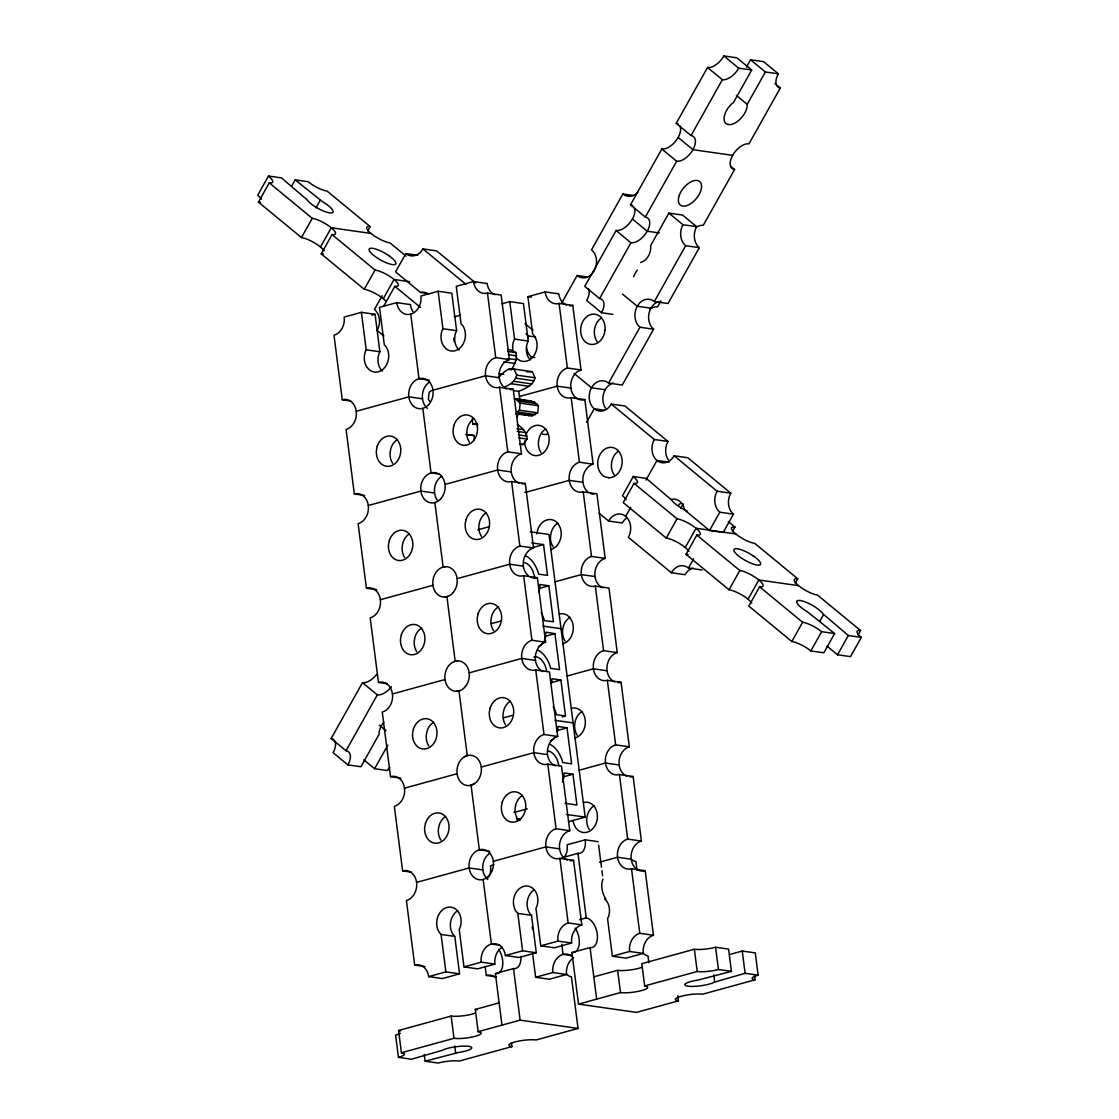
<?xml version="1.0" encoding="UTF-8"?>
<svg xmlns="http://www.w3.org/2000/svg" width="1119" height="1119" viewBox="0 0 1119 1119"><rect width="100%" height="100%" fill="white"/><g stroke="black" fill="none" stroke-linecap="round" stroke-linejoin="round"><path stroke-width="1.5" d="M474.204 440.564L474.218 435.431L465.714 434.41M678.142 137.469L692.969 149.694L732.651 155.359A15.26 8.295 -50.5 0 1 748.975 143.833L780.307 87.981A15.26 8.295 -50.5 0 1 778.376 73.84L765.382 71.98L747.212 104.361L747.156 106.613A15.26 8.295 -50.5 0 1 735.379 122.824A15.26 8.295 -50.5 0 1 724.119 119.803L724.203 116.908A15.26 8.295 -50.5 0 1 731.504 104.095L733.518 102.444L751.702 70.021L736.861 57.81L723.867 55.95A15.26 8.295 -50.5 0 1 707.544 67.49L676.212 123.328L691.052 135.553A15.26 8.295 -50.5 0 1 692.969 149.694A15.26 8.295 -50.5 0 1 676.645 161.22L645.327 217.072A15.26 8.295 -50.5 0 1 647.244 231.213A15.26 8.295 -50.5 0 1 630.92 242.753L599.602 298.591A15.26 8.295 -50.5 0 1 601.518 312.733L612.89 314.369M511.998 369.27L516.307 359.731L516.083 352.639L510.921 349.981L507.606 349.506M551.667 683.122L552.003 678.729L560.899 680.002L565.501 715.992L562.172 716.901M535.358 414.589L517.104 411.974L519.426 410.239L520.181 403.134L515.831 399.217L534.071 401.833L538.435 405.735L537.666 412.841L532.294 415.722L515.873 413.974M557.416 731.574L558.101 726.413L567.025 727.854L571.627 763.843L562.703 762.557L562.172 760.43A22.884 13.064 74.6 0 0 549.961 744.387M536.854 533.875L537.638 529.972A15.26 12.169 -81.9 0 1 558.605 524.531L560.241 527.818A15.26 12.169 -81.9 0 1 550.758 549.569M517.02 417.527L518.265 413.722M503.466 387.3C509.341 385.258 515.258 381.621 516.74 375.145L514.013 369.102C507.522 367.256 502.809 373.284 498.822 377.341M513.747 390.629L518.726 391.342C525.273 388.531 533.287 385.593 534.994 377.746L532.266 371.704L526.727 371.886M603.001 879.142L602.26 881.073A15.26 8.714 74.6 0 0 604.05 895.885L605.883 899.2M422.492 398.812L408.813 396.853L356.248 411.288A15.26 12.169 -81.9 0 0 342.26 399.763L333.994 335.224A15.26 12.169 -81.9 0 0 344.176 317.069L361.395 312.341L366.193 349.799L365.13 352.233A15.26 12.169 -81.9 0 0 366.878 367.116L369.172 369.704A15.26 12.169 -81.9 0 0 386.293 365.256L387.845 361.675A15.26 12.169 -81.9 0 0 386.097 346.806L384.307 344.792L379.523 307.361L396.741 302.634L410.421 304.592A15.26 12.169 -81.9 0 0 412.995 311.558M361.395 312.341L375.075 314.299L379.873 351.758L378.809 354.191A15.26 12.169 -81.9 0 0 380.572 369.074L382.348 371.088M429.248 380.166L418.996 378.698L410.729 314.145A15.26 12.169 -81.9 0 0 420.912 295.989L438.13 291.262L442.928 328.734L441.865 331.168A15.26 12.169 -81.9 0 0 443.614 346.051L445.908 348.624A15.26 12.169 -81.9 0 0 463.028 344.19L464.581 340.61A15.26 12.169 -81.9 0 0 462.832 325.727L461.042 323.713L456.258 286.282L473.477 281.554L487.157 283.513A15.26 12.169 -81.9 0 0 494.85 294.703M438.13 291.262L451.81 293.22L456.608 330.678L455.545 333.126A15.26 12.169 -81.9 0 0 457.307 347.995L459.084 350.009M501.927 303.781L509.76 301.626L514.558 339.099L513.495 341.533A15.26 12.169 -81.9 0 0 513.243 351.925M509.76 301.626L523.44 303.585L528.238 341.057L527.175 343.491A15.26 12.169 -81.9 0 0 528.937 358.36M291.835 185.768L295.164 179.851L322.51 201.7A15.26 4.028 29.3 0 1 332.511 209.854L333.154 211.351A15.26 4.028 29.3 0 1 320.426 209.659L316.915 207.77A15.26 4.028 29.3 0 1 306.914 199.616L281.47 177.893L268.476 176.033L257.678 195.293A15.26 4.028 29.3 0 1 261.398 199.196M324.188 250.922A15.26 4.028 29.3 0 0 301.459 237.564L258.447 202.133L269.245 182.873A15.26 4.028 29.3 0 0 268.476 176.033M315.978 207.826L320.132 200.413M301.459 237.564L312.257 218.317L269.245 182.873M320.468 247.019L331.266 227.758L370.962 233.437A15.26 4.028 29.3 0 0 389.971 242.879L406.099 256.167M385.509 300.801A15.26 4.028 29.3 0 0 364.248 289.289L321.237 253.859L332.035 234.598A15.26 4.028 29.3 0 0 331.266 227.758A15.26 4.028 29.3 0 0 312.257 218.317M367.703 231.032L370.193 226.584L327.168 191.153A15.26 4.028 29.3 0 1 308.159 181.712L295.164 179.851M364.248 289.289L375.061 270.029L332.035 234.598M382.194 295.71L374.487 309.431A15.26 12.169 -81.9 0 1 377.173 330.413L383.901 335.952M475.575 282.953L436.592 250.852L422.912 248.894A15.26 12.169 -81.9 0 1 405.819 253.579L395.553 271.875L420.52 292.451L427.36 293.416M383.271 298.745L394.07 279.484L409.596 281.708M384.027 305.585L394.839 286.324A15.26 4.028 29.3 0 0 394.07 279.484A15.26 4.028 29.3 0 0 375.061 270.029M529.707 360.052L531.399 357.031A15.26 12.169 -81.9 0 1 526.517 347.519M561.892 302.676L577.124 275.512A15.26 12.169 -81.9 0 0 594.217 270.812A15.26 12.169 -81.9 0 0 591.531 249.831L622.849 193.993A15.26 12.169 -81.9 0 0 637.746 192.342M383.789 722.231A15.26 8.295 -50.5 0 0 379.145 732.106L379.075 734.358L360.919 766.739L347.911 764.892L333.084 752.667A15.26 8.295 -50.5 0 0 331.154 738.526L362.486 682.674A15.26 8.295 -50.5 0 0 376.627 674.421M634.095 207.225A15.26 8.295 -50.5 0 1 630.235 222.275A15.26 8.295 -50.5 0 1 616.093 230.528L584.761 286.38L599.602 298.591M645.327 217.072L630.487 204.847L661.819 149.009A15.26 8.295 -50.5 0 0 675.96 140.756A15.26 8.295 -50.5 0 0 679.82 125.706M347.911 764.892A15.26 8.295 -50.5 0 0 345.995 750.751L377.313 694.899A15.26 8.295 -50.5 0 0 391.468 686.646M691.052 135.553L722.37 79.701A15.26 8.295 -50.5 0 0 738.694 68.175L751.702 70.021M746.415 67.126L750.555 59.769L763.55 61.629L778.376 73.84M622.444 294.073L637.243 306.256A15.26 12.169 -81.9 0 1 654.321 301.557L668.015 303.515L699.333 247.663A15.26 12.169 -81.9 0 1 696.647 226.681L682.562 215.072L668.868 213.114L650.685 245.537L650.768 248.222A15.26 12.169 -81.9 0 1 643.691 261.161L640.641 262.573M363.815 759.815L374.599 768.697L387.817 745.128M586.58 422.339L594.203 408.757A15.26 12.169 -81.9 0 1 591.517 387.775L574.033 373.382M605.197 389.734L591.517 387.775A15.26 12.169 -81.9 0 1 608.596 383.076L639.928 327.238A15.26 12.169 -81.9 0 1 637.243 306.256L650.922 308.201M654.321 301.557L685.653 245.704A15.26 12.169 -81.9 0 1 682.968 224.723L668.868 213.114M660.909 300.843L657.524 306.872A15.26 8.295 -50.5 0 0 649.985 309.04M732.651 155.359A15.26 8.295 -50.5 0 0 734.582 169.501L703.25 225.353A15.26 8.295 -50.5 0 0 695.71 227.521M658.909 301.515A15.26 12.169 -81.9 0 0 648.922 313.74A15.26 12.169 -81.9 0 0 653.608 329.196L622.29 385.034L608.596 383.076M687.528 511.215A15.26 4.028 29.3 0 1 685.206 510.138L681.695 508.264A15.26 4.028 29.3 0 1 671.694 500.095L646.25 478.386L633.256 476.526L622.458 495.787A15.26 4.028 29.3 0 1 626.178 499.675M633.256 476.526A15.26 4.028 29.3 0 1 634.025 483.366L623.227 502.627L666.239 538.057A15.26 4.028 29.3 0 1 688.968 551.401M693.053 568.004A15.26 12.169 -81.9 0 0 685.066 574.704L671.372 572.746L628.36 537.316A15.26 12.169 -81.9 0 0 625.675 516.335L630.752 507.271M645.985 480.107L656.993 460.482A15.26 12.169 -81.9 0 1 654.307 439.501L611.296 404.071A15.26 12.169 -81.9 0 1 594.203 408.757L604.47 410.225M680.758 508.306L683.247 503.872M666.239 538.057L677.037 518.796L634.025 483.366M685.248 547.499L696.046 528.252L735.729 533.917A15.26 4.028 29.3 0 0 754.752 543.372L797.763 578.803A15.26 4.028 29.3 0 0 798.532 585.643A15.26 4.028 29.3 0 0 817.541 595.098L860.553 630.529A15.26 4.028 29.3 0 0 861.322 637.368L850.524 656.629L837.53 654.769L827.025 646.111M751.772 603.127A15.26 4.028 29.3 0 0 729.029 589.783L686.017 554.353L696.815 535.092A15.26 4.028 29.3 0 0 696.046 528.252A15.26 4.028 29.3 0 0 677.037 518.796M671.372 572.746A15.26 12.169 -81.9 0 1 688.465 568.046L693.598 558.899M670.687 499.466L673.876 499.074A15.26 12.169 -81.9 0 1 683.849 507.061L684.59 509.956L709.53 530.504L719.797 512.208A15.26 12.169 -81.9 0 1 717.097 491.227L674.086 455.783A15.26 12.169 -81.9 0 1 656.993 460.482L668.966 462.189M674.086 455.783L687.765 457.741L730.791 493.171A15.26 12.169 -81.9 0 0 733.477 514.167L723.21 532.462L709.53 530.504M732.469 531.525L734.973 527.077L728.245 521.538M729.029 589.783L739.827 570.522L696.815 535.092M748.038 599.224L758.85 579.978L798.532 585.643M739.827 570.522A15.26 4.028 29.3 0 1 758.85 579.978A15.26 4.028 29.3 0 1 759.605 586.818L748.807 606.078L791.832 641.509A15.26 4.028 29.3 0 1 810.841 650.95L823.836 652.811L834.634 633.55L807.289 611.701A15.26 4.028 29.3 0 1 797.287 603.547L796.644 602.05A15.26 4.028 29.3 0 1 807.638 602.931A15.26 4.028 29.3 0 1 822.885 613.799L848.328 635.508L861.322 637.368M795.273 583.251L797.763 578.803M791.832 641.509L802.631 622.248L759.605 586.818M820.059 620.891L823.374 614.96M810.841 650.95L821.64 631.703L834.634 633.55M837.53 654.769L848.328 635.508M858.063 634.977L860.553 630.529M520.503 444.299L523.105 444.523L527.063 439.054C527.217 432.535 522.377 427.71 517.3 424.367M729.42 954.577L742.261 951.052L755.269 952.898L758.122 975.167L745.114 973.306L713.922 982.286A15.26 3.021 -7.3 0 1 701.949 985.615L697.99 986.105A15.26 3.021 -7.3 0 1 684.772 984.734A15.26 3.021 -7.3 0 1 697.864 980.104L731.434 971.348L728.581 949.094L715.587 947.234A15.26 3.021 -7.3 0 1 694.367 949.248L641.802 963.683L644.656 985.937A15.26 3.021 -7.3 0 1 641.691 990.553A15.26 3.021 -7.3 0 1 620.486 992.567L578.523 1004.107L571.921 952.549A15.26 8.714 74.6 0 0 579.18 944.59A15.26 8.714 74.6 0 0 575.124 928.141M601.449 317.866L598.749 320.188A15.26 12.169 -81.9 0 0 597.126 341.673M431.458 390.601L429.137 392.349L428.367 399.455L430.046 401.525M464.371 756.724L467.448 755.423M470.861 785.202L473.938 783.887M371.942 315.152L375.075 314.299M454.286 316.873L460.538 315.152M517.034 358.43L517.538 358.989A15.26 12.169 -81.9 0 0 534.658 354.555L536.225 350.974A15.26 12.169 -81.9 0 0 534.462 336.092L532.686 334.077L527.888 296.661L545.107 291.933L558.787 293.877A15.26 12.169 -81.9 0 0 566.48 305.067M432.983 390.209L485.548 375.774L499.228 377.732M519.398 396.518L557.178 386.153L570.858 388.097A15.26 12.169 -81.9 0 0 584.845 399.623L593.112 464.161A15.26 12.169 -81.9 0 0 583.125 476.386A15.26 12.169 -81.9 0 0 587.811 491.842M432.955 585.293L380.376 599.728A15.26 12.169 -81.9 0 0 366.403 588.202L358.122 523.664A15.26 12.169 -81.9 0 0 368.305 505.508L420.884 491.073L434.564 493.031M445.04 484.429L497.619 469.994L511.299 471.952M524.895 492.542L569.249 480.373L582.929 482.317M477.687 529.846L489.367 526.643M530.21 548.268L543.554 544.603L547.499 575.404L538.561 574.117L538.029 571.991A22.884 13.064 74.6 0 0 525.818 555.947M457.111 578.649L509.691 564.214L523.37 566.172M555.038 581.81L581.321 574.593L595 576.537M538.812 588.538L548.828 585.783L553.429 621.772L544.547 620.667L542.491 615.1A22.884 13.064 74.6 0 0 541.19 612.541M491.423 623.605L501.438 620.863M544.939 636.389L554.954 633.634L559.57 669.624L550.632 668.337L550.1 666.211A22.884 13.064 74.6 0 0 537.889 650.167M457.084 773.733A15.26 12.169 -81.9 0 0 476.862 781.608A15.26 12.169 -81.9 0 0 473.575 755.898A15.26 12.169 -81.9 0 0 457.084 773.733L404.518 788.168A15.26 12.169 -81.9 0 0 390.531 776.642L382.264 712.104A15.26 12.169 -81.9 0 0 392.447 693.948L445.012 679.513M469.183 672.869L521.748 658.434L535.442 660.392M567.109 676.03L593.392 668.812L607.071 670.757M550.884 682.758L560.899 680.002M503.494 717.825L513.509 715.083M557.01 730.609L567.025 727.854M481.254 767.088L533.819 752.667L547.513 754.612M579.166 770.25L605.463 763.032L619.143 764.976M562.955 776.978L572.97 774.222L576.914 805.009L564.997 803.316M513.901 812.506L527.245 808.841M568.494 821.696L585.181 817.122L548.967 534.462L530.224 531.777M457.769 910.67A15.26 12.169 -81.9 0 0 452.985 934.393L454.776 936.407L459.559 973.838L442.341 978.566L428.661 976.607A15.26 12.169 -81.9 0 0 414.673 965.082L406.407 900.543A15.26 12.169 -81.9 0 0 416.59 882.387L469.155 867.952L482.848 869.911M493.325 861.308L545.89 846.887L559.584 848.831M493.829 864.903L490.528 865.812A15.26 8.714 74.6 0 1 487.618 878.009M598.203 841.67L585.209 839.823L567.081 844.789A15.26 8.714 74.6 0 1 564.158 856.986M561.5 857.881L577.977 853.349A15.26 8.714 74.6 0 0 585.209 839.823M599.462 862.203L617.52 857.252L631.214 859.196A15.26 12.169 -81.9 0 0 645.201 870.722L653.468 935.26A15.26 12.169 -81.9 0 0 643.285 953.416L626.067 958.158L612.373 956.199L607.575 918.727L608.638 916.293A15.26 12.169 -81.9 0 0 606.89 901.41L604.596 898.837M579.656 919.706L586.244 917.902A15.26 8.714 74.6 0 1 597.266 934.043A15.26 8.714 74.6 0 1 590.049 947.569L596.651 999.127M428.661 976.607L445.88 971.879L459.559 973.838M445.88 971.879L441.082 934.449L439.305 932.435A15.26 12.169 -81.9 0 1 440.145 912.391A15.26 12.169 -81.9 0 1 456.23 909.537L458.51 912.125A15.26 12.169 -81.9 0 1 460.273 926.994L459.21 929.441L464.007 966.9L481.226 962.172L494.906 964.13A15.26 12.169 -81.9 0 1 502.039 947.331M483.142 879.464L491.409 944.016A15.26 12.169 -81.9 0 1 505.396 955.528L522.615 950.8L536.295 952.759L531.511 915.328L529.721 913.314A15.26 12.169 -81.9 0 1 534.504 889.605M522.615 950.8L517.817 913.384L516.041 911.37A15.26 12.169 -81.9 0 1 516.88 891.311A15.26 12.169 -81.9 0 1 532.966 888.472L535.246 891.046A15.26 12.169 -81.9 0 1 537.008 905.928L535.945 908.362L540.743 945.835L557.961 941.107L571.641 943.051A15.26 12.169 -81.9 0 1 581.838 924.895L573.557 860.357L559.878 858.399A15.26 12.169 -81.9 0 1 545.89 846.887A15.26 12.169 -81.9 0 1 556.073 828.731L547.806 764.179A15.26 12.169 -81.9 0 1 533.819 752.667A15.26 12.169 -81.9 0 1 544.002 734.498L535.735 669.959A15.26 12.169 -81.9 0 1 521.748 658.434A15.26 12.169 -81.9 0 1 531.931 640.278L523.664 575.739A15.26 12.169 -81.9 0 1 509.691 564.214A15.26 12.169 -81.9 0 1 519.873 546.058L511.593 481.52A15.26 12.169 -81.9 0 1 497.619 469.994A15.26 12.169 -81.9 0 1 507.802 451.838L499.536 387.3A15.26 12.169 -81.9 0 1 485.548 375.774A15.26 12.169 -81.9 0 1 495.731 357.618L487.464 293.08A15.26 12.169 -81.9 0 1 473.477 281.554M494.906 964.13L477.687 968.858L464.007 966.9M536.295 952.759L519.076 957.486L505.396 955.528M571.641 943.051L554.423 947.779L540.743 945.835M424.269 1054.35L425.136 1061.19L458.706 1052.433A15.26 3.021 -7.3 0 0 471.812 1047.804A15.26 3.021 -7.3 0 0 458.58 1046.433L454.622 1046.922A15.26 3.021 -7.3 0 0 442.648 1050.251L411.456 1059.231L398.462 1057.371A15.26 3.021 -7.3 0 0 401.413 1052.755L453.978 1038.32A15.26 3.021 -7.3 0 0 475.197 1036.306A15.26 3.021 -7.3 0 0 478.149 1031.69L501.983 1025.13L495.381 973.572L513.509 968.592A15.26 8.714 74.6 0 0 520.867 956.339M571.921 952.549L590.049 947.569M532.588 953.43L535.637 977.265L552.856 972.537L566.55 974.495A15.26 12.169 -81.9 0 1 573.669 957.696M612.373 956.199L629.591 951.472L643.285 953.416M566.55 974.495L549.331 979.223L535.637 977.265M478.149 1031.69L475.295 1009.422L499.13 1002.876M593.811 976.873L617.632 970.313A15.26 3.021 -7.3 0 0 641.663 967.403M401.413 1052.755L398.56 1030.501L451.139 1016.066A15.26 3.021 -7.3 0 0 475.155 1013.143M501.983 1025.13L520.111 1020.15L578.047 1028.431L571.445 976.873A15.26 8.714 74.6 0 1 566.62 974.229M644.656 985.937L697.221 971.502A15.26 3.021 -7.3 0 0 718.426 969.488L731.434 971.348M578.047 1028.431L536.085 1039.971A15.26 3.021 -7.3 0 0 514.88 1041.985A15.26 3.021 -7.3 0 0 511.915 1046.601L459.349 1061.036A15.26 3.021 -7.3 0 0 438.144 1063.05L425.136 1061.19M758.122 975.167A15.26 3.021 -7.3 0 0 755.157 979.782L702.592 994.218A15.26 3.021 -7.3 0 0 681.387 996.232A15.26 3.021 -7.3 0 0 678.422 1000.848L636.459 1012.387L578.523 1004.107M442.201 567.319L445.39 566.676M444.649 597.07L447.838 596.413M454.272 661.539L457.447 660.895M456.72 691.29L459.895 690.633M420.52 292.451L422.702 292.171A15.26 12.169 -81.9 0 1 428.633 294.437M472.19 419.107L472.819 424.031L477.128 423.541M527.916 401.189L534.071 401.833M622.849 193.993L633.116 195.447M682.968 224.723L696.647 226.681M659.329 232.934L647.244 231.213L632.417 219.002M685.653 245.704L699.333 247.663M577.124 275.512L587.391 276.98M405.819 253.579L417.793 255.3M527.888 296.661L531.301 297.15M487.464 293.08L501.144 295.038L509.411 359.577A15.26 12.169 -81.9 0 0 499.144 373.788A15.26 12.169 -81.9 0 0 506.921 388.922M545.107 291.933A15.26 12.169 -81.9 0 0 559.094 303.445L572.774 305.403L581.041 369.941A15.26 12.169 -81.9 0 0 570.858 388.097M639.928 327.238L653.608 329.196M526.028 333.84L528.714 336.05L535.553 337.029M442.928 328.734L456.608 330.678M514.558 339.099L528.238 341.057M507.802 351.464L516.083 352.639M531.399 357.031L534.826 357.52M508.264 354.639L516.558 355.828M508.012 358.542L516.307 359.731M495.731 357.618L509.411 359.577M584.845 399.623L571.166 397.665A15.26 12.169 -81.9 0 1 557.178 386.153A15.26 12.169 -81.9 0 1 567.361 367.997L581.041 369.941M503.634 361.829L515.244 363.493M511.621 368.738L532.266 371.704M508.474 369.284L511.789 369.76M366.193 349.799L379.873 351.758M516.74 375.145L534.994 377.746M498.808 373.62L503.788 374.333M515.607 378.18L533.847 380.796M513.551 381.299L531.805 383.915M510.949 383.719L529.203 386.321M499.536 387.3L513.215 389.258L521.482 453.796A15.26 12.169 -81.9 0 0 511.215 468.008A15.26 12.169 -81.9 0 0 518.992 483.142M611.296 404.071L624.975 406.015L667.987 441.459A15.26 12.169 -81.9 0 0 668.365 459.895M514.474 398.574L531.063 400.952M518.503 401.05L536.756 403.665M520.181 403.134L538.435 405.735M519.426 410.239L537.666 412.841M515.705 413.359L532.294 415.722M654.307 439.501L667.987 441.459M342.26 399.763L350.807 400.994M517.006 428.661L523.65 429.612M472.819 424.031L477.785 424.73M517.258 431.374L525.552 432.563M518.461 434.899L526.755 436.074M518.768 437.879L527.063 439.054M467.364 434.648L474.008 435.599M519.789 444.047L523.105 444.523M507.802 451.838L521.482 453.796M602.693 587.727A15.26 12.169 -81.9 0 1 594.916 572.592A15.26 12.169 -81.9 0 1 605.183 558.381L596.917 493.843L583.237 491.884A15.26 12.169 -81.9 0 1 569.249 480.373A15.26 12.169 -81.9 0 1 579.432 462.217L593.112 464.161M717.097 491.227L730.791 493.171M511.593 481.52L525.287 483.478L533.553 548.016A15.26 12.169 -81.9 0 0 523.566 560.241A15.26 12.169 -81.9 0 0 528.252 575.698M719.797 512.208L733.477 514.167M439.613 474.134L431.067 472.917L422.8 408.365M599.169 513.271L608.582 521.02L622.262 522.979A15.26 12.169 -81.9 0 1 627.186 517.649M356.248 411.288A15.26 12.169 -81.9 0 1 346.065 429.444L354.331 493.983L364.584 495.451M531.637 542.911L543.554 544.603M688.465 568.046L702.145 570.005M519.873 546.058L533.553 548.016M614.765 681.947A15.26 12.169 -81.9 0 1 606.988 666.812A15.26 12.169 -81.9 0 1 617.254 652.601L608.988 588.062L595.308 586.104A15.26 12.169 -81.9 0 1 581.321 574.593A15.26 12.169 -81.9 0 1 591.503 556.437L605.183 558.381M523.664 575.739L537.358 577.698L545.624 642.236A15.26 12.169 -81.9 0 0 535.358 656.447A15.26 12.169 -81.9 0 0 543.121 671.582M548.828 585.783L539.931 584.51L539.596 588.902A22.884 13.064 74.6 0 1 538.798 592.063M366.403 588.202L376.655 589.671M542.841 626.081L561.039 628.682M531.931 640.278L545.624 642.236M626.836 776.166A15.26 12.169 -81.9 0 1 619.059 761.032A15.26 12.169 -81.9 0 1 629.326 746.821L621.059 682.282L607.365 680.324A15.26 12.169 -81.9 0 1 593.392 668.812A15.26 12.169 -81.9 0 1 603.575 650.657L617.254 652.601M535.735 669.959L549.429 671.918L557.696 736.456A15.26 12.169 -81.9 0 0 547.429 750.667A15.26 12.169 -81.9 0 0 555.192 765.802M380.376 599.728A15.26 12.169 -81.9 0 1 370.193 617.884L378.46 682.422L387.02 683.653M565.501 715.992L556.451 714.691L555.611 711.81A22.884 13.064 74.6 0 0 553.15 706.551M554.884 720.3L573.11 722.902M544.002 734.498L557.696 736.456M631.214 859.196A15.26 12.169 -81.9 0 1 641.397 841.04L633.13 776.502L619.436 774.544A15.26 12.169 -81.9 0 1 605.463 763.032A15.26 12.169 -81.9 0 1 615.646 744.876L629.326 746.821M547.806 764.179L561.486 766.137L569.767 830.676A15.26 12.169 -81.9 0 0 559.5 844.887A15.26 12.169 -81.9 0 0 567.263 860.021M572.97 774.222L564.074 772.949L563.738 777.341A22.884 13.064 74.6 0 1 562.395 781.915M374.599 768.697L387.594 770.557A15.26 8.295 -50.5 0 1 389.776 767.284M390.531 776.642L400.798 778.111M566.438 814.436L585.181 817.122M556.073 828.731L569.767 830.676M645.201 870.722L631.508 868.764A15.26 12.169 -81.9 0 1 617.52 857.252A15.26 12.169 -81.9 0 1 627.703 839.096L641.397 841.04M489.604 851.265L479.338 849.797L471.071 785.244M404.518 788.168A15.26 12.169 -81.9 0 1 394.336 806.323L402.602 870.862L411.163 872.093M517.817 913.384L531.511 915.328M557.961 941.107A15.26 12.169 -81.9 0 1 568.144 922.951L581.838 924.895M629.591 951.472A15.26 12.169 -81.9 0 1 639.774 933.316L653.468 935.26M441.082 934.449L454.776 936.407M499.969 945.233L491.409 944.016A15.26 12.169 -81.9 0 0 481.226 962.172M571.599 955.598L563.039 954.381L561.738 944.184M414.673 965.082L424.94 966.55M485.226 966.956L486.303 975.446L496.57 976.915M554.954 633.634L546.03 632.193L545.345 637.354A22.884 13.064 74.6 0 1 544.38 640.348M524.657 414.408L529.147 415.862M750.555 59.769L765.382 71.98M774.907 83.533L780.307 87.981M723.867 55.95L738.694 68.175M707.544 67.49L722.37 79.701M736.428 95.479L747.212 104.361M730.539 166.171L734.582 169.501M661.819 149.009L676.645 161.22M616.093 230.528L630.92 242.753M601.518 312.733L586.692 300.521A15.26 8.295 -50.5 0 0 588.356 288.744M524.923 323.615L532.994 330.259M422.912 248.894L465.924 284.324M394.839 286.324L420.38 307.361M362.486 682.674L377.313 694.899M379.299 725.182L386.041 730.735M331.154 738.526L345.995 750.751M535.134 578.537L532.91 570.956A15.26 8.714 74.6 0 0 524.014 562.577M546.925 671.456L544.967 665.176A15.26 8.714 74.6 0 0 533.805 657.021M558.996 765.676L557.038 759.395A15.26 8.714 74.6 0 0 548.156 751.017M518.726 391.342L519.971 400.462M754.5 974.649L755.157 979.782M742.261 951.052L745.114 973.306M715.587 947.234L718.426 969.488M713.726 974.831L714.607 981.685M694.367 949.248L697.221 971.502M677.764 995.714L678.422 1000.848M637.005 870.12L635.914 861.63A15.26 8.714 74.6 0 1 631.088 858.986M648.866 962.746L647.985 955.85A15.26 8.714 74.6 0 1 643.159 953.206M559.094 303.445L567.361 367.997M571.166 397.665L579.432 462.217M583.237 491.884L591.503 556.437M595.308 586.104L603.575 650.657M607.365 680.324L615.646 744.876M619.436 774.544L627.703 839.096M631.508 868.764L639.774 933.316M617.632 970.313L620.486 992.567M598.637 845.083L601.476 867.211M601.91 870.624L602.568 875.729M577.977 853.349L586.244 917.902M559.878 858.399L568.144 922.951M453.768 338.148L454.202 341.547M513.509 968.592L520.111 1020.15M511.481 1043.174L511.915 1046.601M434.857 502.585L443.138 567.137M446.929 596.805L455.195 661.357M459 691.024L467.266 755.577M451.139 1016.066L453.978 1038.32M454.748 1045.971L455.629 1052.825M398.462 1057.371L395.608 1035.117A15.26 3.021 -7.3 0 0 400.42 1033.285M630.487 204.847A15.26 8.295 -50.5 0 1 632.613 205.63M633.606 276.715A15.26 8.295 -50.5 0 1 637.396 270.085M676.212 123.328A15.26 8.295 -50.5 0 1 678.338 124.111M370.962 233.437A15.26 4.028 29.3 0 1 370.193 226.584M323.265 253.915A15.26 4.028 29.3 0 1 321.237 253.859M260.461 202.189A15.26 4.028 29.3 0 1 258.447 202.133M498.584 949.164A15.26 8.714 74.6 0 1 502.641 965.613A15.26 8.714 74.6 0 1 495.381 973.572M475.295 1009.422A15.26 3.021 -7.3 0 1 477.253 1009.884M398.56 1030.501A15.26 3.021 -7.3 0 1 400.518 1030.949M547.303 434.298A22.884 18.24 -81.9 0 1 542.533 434.158M802.631 622.248A15.26 4.028 29.3 0 1 821.64 631.703M735.729 533.917A15.26 4.028 29.3 0 1 734.973 527.077M688.045 554.409A15.26 4.028 29.3 0 1 686.017 554.353M605.575 408.169A15.26 12.169 -81.9 0 1 613.184 383.034M527.622 338.4A15.26 12.169 -81.9 0 1 528.714 336.05M614.205 474.932A15.26 12.169 -81.9 0 1 618.527 451.111M608.582 521.02A15.26 12.169 -81.9 0 1 625.675 516.335M678.618 505.159A15.26 12.169 -81.9 0 1 681.317 502.837M577.222 735.253A15.26 12.169 -81.9 0 1 574.676 724.273L575.46 720.37A15.26 12.169 -81.9 0 1 581.992 711.53M571.389 708.257A15.26 12.169 -81.9 0 1 582.747 712.971L584.384 716.258A15.26 12.169 -81.9 0 1 574.886 738.008M621.059 682.282A15.26 12.169 -81.9 0 1 617.87 682.632M633.13 776.502A15.26 12.169 -81.9 0 1 629.927 776.852M552.856 972.537A15.26 12.169 -81.9 0 1 558.563 956.787A15.26 12.169 -81.9 0 1 572.145 956.381M486.303 975.446A15.26 12.169 -81.9 0 1 495.409 977.446M532.154 926.966A15.26 12.169 -81.9 0 1 532.644 929.511M583.447 802.477A15.26 12.169 -81.9 0 1 594.818 807.191L596.441 810.478A15.26 12.169 -81.9 0 1 588.524 831.697A15.26 12.169 -81.9 0 1 573.096 820.493M589.279 829.473A15.26 12.169 -81.9 0 1 586.748 818.493L587.531 814.59A15.26 12.169 -81.9 0 1 594.063 805.75M553.08 546.799A15.26 12.169 -81.9 0 1 550.534 535.833L551.317 531.931A15.26 12.169 -81.9 0 1 557.849 523.091M593.727 494.192A15.26 12.169 -81.9 0 1 590.622 493.507M559.318 614.037A15.26 12.169 -81.9 0 1 570.676 618.751L572.313 622.038A15.26 12.169 -81.9 0 1 562.829 643.789M525.566 435.753A15.26 12.169 -81.9 0 1 546.534 430.311L548.17 433.599A15.26 12.169 -81.9 0 1 539.204 455.195A15.26 12.169 -81.9 0 1 524.699 440.984M541.009 452.58A15.26 12.169 -81.9 0 1 538.463 441.613L539.246 437.711A15.26 12.169 -81.9 0 1 545.778 428.871M565.151 641.033A15.26 12.169 -81.9 0 1 562.605 630.053L563.389 626.15A15.26 12.169 -81.9 0 1 569.921 617.31M572.774 305.403A15.26 12.169 -81.9 0 1 569.585 305.753M513.215 389.258A15.26 12.169 -81.9 0 1 510.026 389.608M505.578 724.874A15.26 12.169 -81.9 0 1 503.046 713.908L503.83 710.005A15.26 12.169 -81.9 0 1 510.362 701.165M428.843 745.953A15.26 12.169 -81.9 0 1 426.311 734.973L427.094 731.071A15.26 12.169 -81.9 0 1 433.626 722.231M402.602 870.862A15.26 12.169 -81.9 0 1 416.59 882.387M487.73 879.422A15.26 12.169 -81.9 0 1 489.968 853.112M440.914 840.173A15.26 12.169 -81.9 0 1 438.382 829.193L439.166 825.29A15.26 12.169 -81.9 0 1 445.698 816.45M573.557 860.357A15.26 12.169 -81.9 0 1 570.368 860.707M517.649 819.094A15.26 12.169 -81.9 0 1 515.118 808.128L515.901 804.225A15.26 12.169 -81.9 0 1 522.433 795.385M481.436 536.435A15.26 12.169 -81.9 0 1 478.904 525.468L479.687 521.566A15.26 12.169 -81.9 0 1 486.219 512.726M525.287 483.478A15.26 12.169 -81.9 0 1 522.097 483.828M537.358 577.698A15.26 12.169 -81.9 0 1 531.049 577.362M378.46 682.422A15.26 12.169 -81.9 0 1 392.447 693.948M469.379 442.215A15.26 12.169 -81.9 0 1 466.833 431.249L467.616 427.346A15.26 12.169 -81.9 0 1 474.148 418.506M493.507 630.654A15.26 12.169 -81.9 0 1 490.975 619.688L491.759 615.786A15.26 12.169 -81.9 0 1 498.291 606.946M410.729 314.145A15.26 12.169 -81.9 0 1 396.741 302.634M427.374 408.323A15.26 12.169 -81.9 0 1 429.612 382.013M392.643 463.294A15.26 12.169 -81.9 0 1 390.097 452.314L390.881 448.411A15.26 12.169 -81.9 0 1 397.413 439.571M416.772 651.734A15.26 12.169 -81.9 0 1 414.24 640.753L415.023 636.851A15.26 12.169 -81.9 0 1 421.555 628.011M404.7 557.514A15.26 12.169 -81.9 0 1 402.169 546.534L402.952 542.631A15.26 12.169 -81.9 0 1 409.484 533.791M437.137 499.997A15.26 12.169 -81.9 0 1 441.683 476.232M354.331 493.983A15.26 12.169 -81.9 0 1 368.305 505.508M516.53 819.122A22.884 4.518 -7.3 0 1 520.978 818.618M517.482 820.521A15.26 3.021 -7.3 0 1 520.111 820.227M555.122 737.057A22.884 13.064 74.6 0 1 550.436 740.764M543.764 641.663A22.884 13.064 74.6 0 1 538.365 646.544M605.043 329.741L604.33 333.658A15.26 12.169 -81.9 0 1 585.783 342.232A15.26 12.169 -81.9 0 1 585.069 318.23L587.769 315.908A15.26 12.169 -81.9 0 1 605.043 329.741M377.201 446.453L376.418 450.356A15.26 12.169 -81.9 0 0 390.321 466.05A15.26 12.169 -81.9 0 0 399.805 444.299L398.168 441.026A15.26 12.169 -81.9 0 0 377.201 446.453M389.272 540.673L388.489 544.575A15.26 12.169 -81.9 0 0 402.378 560.269A15.26 12.169 -81.9 0 0 411.876 538.519L410.239 535.246A15.26 12.169 -81.9 0 0 389.272 540.673M401.343 634.893L400.546 638.795A15.26 12.169 -81.9 0 0 414.45 654.489A15.26 12.169 -81.9 0 0 423.933 632.739L422.311 629.465A15.26 12.169 -81.9 0 0 401.343 634.893M453.936 425.388L453.153 429.29A15.26 12.169 -81.9 0 0 467.057 444.984A15.26 12.169 -81.9 0 0 476.54 423.22L474.904 419.947A15.26 12.169 -81.9 0 0 453.936 425.388M413.415 729.112L412.617 733.015A15.26 12.169 -81.9 0 0 426.521 748.709A15.26 12.169 -81.9 0 0 436.004 726.958L434.382 723.685A15.26 12.169 -81.9 0 0 413.415 729.112M466.008 519.608L465.224 523.51A15.26 12.169 -81.9 0 0 479.114 539.204A15.26 12.169 -81.9 0 0 488.611 517.44L486.975 514.167A15.26 12.169 -81.9 0 0 466.008 519.608M425.472 823.332L424.688 827.235A15.26 12.169 -81.9 0 0 438.592 842.929A15.26 12.169 -81.9 0 0 448.076 821.178L446.453 817.905A15.26 12.169 -81.9 0 0 425.472 823.332M478.079 613.827L477.281 617.73A15.26 12.169 -81.9 0 0 491.185 633.424A15.26 12.169 -81.9 0 0 500.669 611.659L499.046 608.386A15.26 12.169 -81.9 0 0 478.079 613.827M490.15 708.047L489.353 711.95A15.26 12.169 -81.9 0 0 503.256 727.644A15.26 12.169 -81.9 0 0 512.74 705.879L511.117 702.606A15.26 12.169 -81.9 0 0 490.15 708.047M502.207 802.267L501.424 806.17A15.26 12.169 -81.9 0 0 515.327 821.864A15.26 12.169 -81.9 0 0 524.811 800.099L523.188 796.826A15.26 12.169 -81.9 0 0 502.207 802.267M679.331 195.196L678.478 198.441A15.26 8.295 -50.5 0 0 694.116 200.958L696.787 198.021A15.26 8.295 -50.5 0 0 697.263 180.467A15.26 8.295 -50.5 0 0 679.331 195.196M608.792 477.743L605.673 477.1A15.26 12.169 -81.9 0 1 599.966 454.552A15.26 12.169 -81.9 0 1 619.353 452.118L621.059 455.335A15.26 12.169 -81.9 0 1 608.792 477.743M388.615 255.51L385.314 253.426A15.26 4.028 29.3 0 0 369.718 251.327L371.228 253.188A15.26 4.028 29.3 0 0 392.503 264.616A15.26 4.028 29.3 0 0 388.615 255.51M753.395 556.003L750.094 553.905A15.26 4.028 29.3 0 0 734.498 551.821L736.008 553.667A15.26 4.028 29.3 0 0 757.283 565.109A15.26 4.028 29.3 0 0 753.395 556.003M465.476 686.465A15.26 12.169 -81.9 0 0 460.608 661.273A15.26 12.169 -81.9 0 0 445.18 680.52A15.26 12.169 -81.9 0 0 465.476 686.465M488.933 875.827A15.26 12.169 -81.9 0 0 485.632 850.118A15.26 12.169 -81.9 0 0 469.155 867.952A15.26 12.169 -81.9 0 0 488.933 875.827M453.405 592.245A15.26 12.169 -81.9 0 0 448.537 567.053A15.26 12.169 -81.9 0 0 433.109 586.3A15.26 12.169 -81.9 0 0 453.405 592.245M440.648 498.948A15.26 12.169 -81.9 0 0 437.361 473.239A15.26 12.169 -81.9 0 0 420.884 491.073A15.26 12.169 -81.9 0 0 440.648 498.948M428.577 404.728A15.26 12.169 -81.9 0 0 425.29 379.019A15.26 12.169 -81.9 0 0 408.813 396.853A15.26 12.169 -81.9 0 0 428.577 404.728"/></g></svg>
